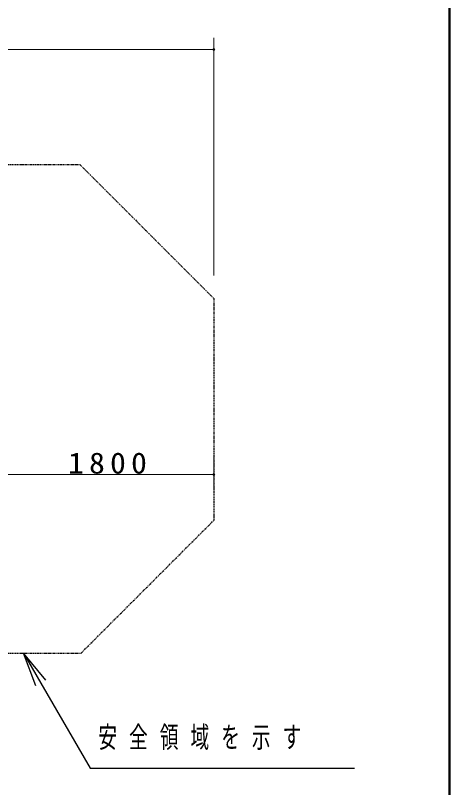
# Model space of a CAD drawing. Units: millimetres at full size, with parts at other scales. Extents: x -7816 to 10, y -396 to 5340.
# Drawn here: x -754 to 0, y 1232 to 2572 of the extents above; entities that cross this region are included whole.
import ezdxf

# ---------------------------------------------------------------- set-up
doc = ezdxf.new("R2010")
doc.units = ezdxf.units.MM
doc.linetypes.add('USER3', pattern=[8, 3, -1, 1, -1, 1, -1])
for name, color, linetype, lineweight in [('A3図枠', 7, 'Continuous', 25), ('線', 2, 'Continuous', 25), ('補助', 2, 'Continuous', 25)]:
    doc.layers.add(name, color=color, linetype=linetype, lineweight=lineweight)
doc.styles.add('ＭＳ ゴシック', font='')
doc.styles.get('ＭＳ ゴシック').set_extended_font_data('MS Gothic')

# ---------------------------------------------------------------- blocks, each defined once
blk = doc.blocks.new('dimension_origin')
at = {"color": 0, "linetype": 'Continuous', "lineweight": -2}
blk.add_circle((0, 0), 1.25, dxfattribs=at)

msp = doc.modelspace()

# ---------------------------------------------------------------- linework, layer by layer
at = {"layer": 'A3図枠', "lineweight": 50}
msp.add_line((0, 0), (0, 5340), dxfattribs=at)
at = {"layer": '線', "linetype": 'USER3'}
for p, q in [((-1424.182, 2313.143), (-641.756, 2313.143)), ((-641.756, 2313.143), (-409.479, 2080.865)), ((-409.479, 2080.865), (-409.479, 1695.378)), ((-639.754, 1465.103), (-409.479, 1695.378)), ((-1424.182, 1465.103), (-639.754, 1465.103))]:
    msp.add_line(p, q, dxfattribs=at)
at = {"layer": '補助', "lineweight": 13}
for p, q in [((-409.479, 2120.865), (-409.479, 2533.143)), ((-1638.89, 2513.143), (-409.479, 2513.143)), ((-409.479, 1805.122), (-409.479, 1755.121)), ((-409.479, 1775.121), (-769.479, 1775.121))]:
    msp.add_line(p, q, dxfattribs=at)
at = {"layer": '補助'}
for p, q in [((-718.414, 1408.141), (-739.754, 1465.103)), ((-701.094, 1418.141), (-739.754, 1465.103)), ((-739.754, 1465.103), (-709.754, 1413.141)), ((-709.754, 1413.141), (-624.284, 1265.103)), ((-624.284, 1265.103), (-604.284, 1265.103)), ((-604.284, 1265.103), (-164.806, 1265.103))]:
    msp.add_line(p, q, dxfattribs=at)

# ---------------------------------------------------------------- block references
at = {"layer": '補助', "lineweight": 13, "xscale": 1.33, "yscale": 1.33, "rotation": 180}
for p in [(-409.479, 2513.143), (-409.479, 1775.121)]:
    msp.add_blockref('dimension_origin', p, dxfattribs=at)

# ---------------------------------------------------------------- texts
at = {"layer": '補助', "char_height": 36.66, "style": 'ＭＳ ゴシック'}
for s, insert, attachment_point in [('\\T1.33;\\W1.1;1800', (-589.479, 1776.121), 8), ('\\T1.64;\\W0.65;安全領域を示す', (-609.784, 1337.603), 1)]:
    msp.add_mtext(s, dxfattribs=dict(at, insert=insert, attachment_point=attachment_point))

doc.saveas('drawing.dxf')
